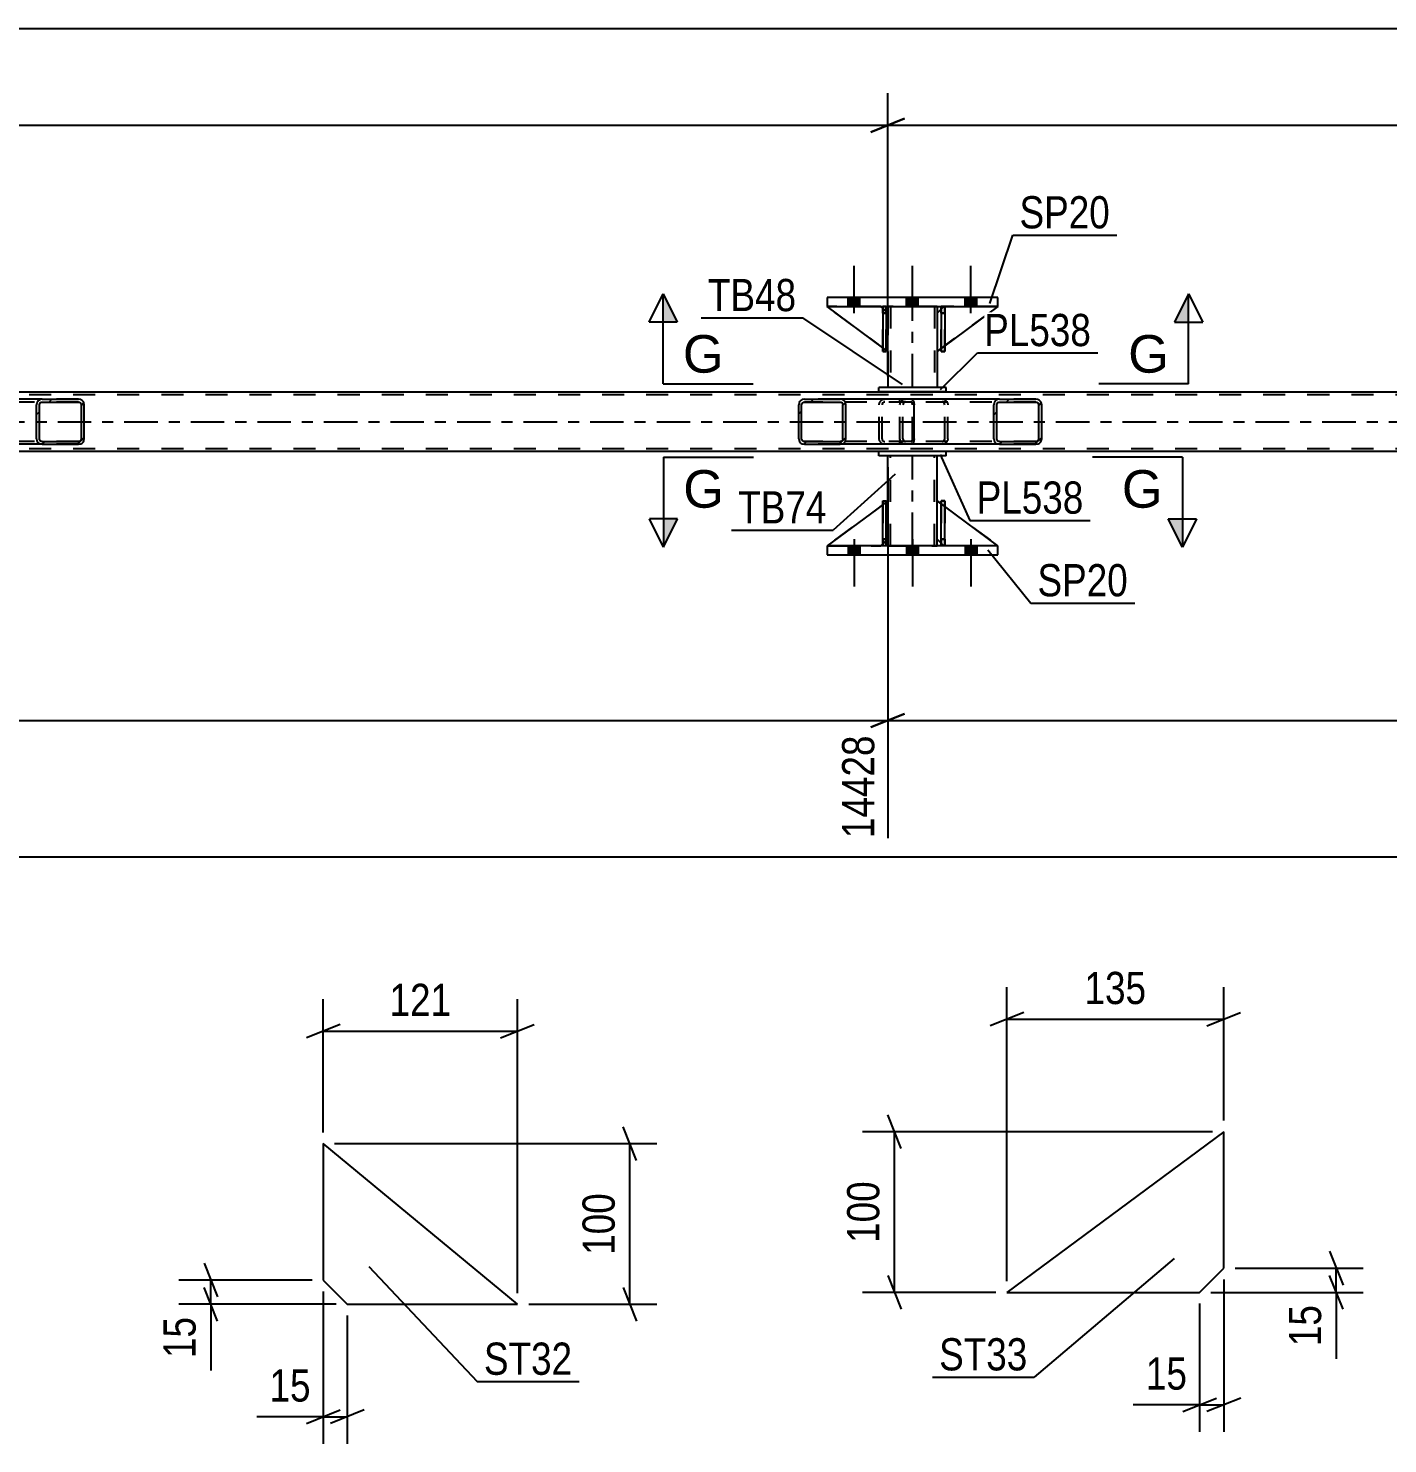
# Model space of a CAD drawing. Header units: millimetres. Extents: x 0 to 841, y 0 to 594.
# Drawn here: x 509.9 to 630.8, y 126.6 to 252.5 of the extents above; entities that cross this region are included whole.
import ezdxf

# ---------------------------------------------------------------- set-up
doc = ezdxf.new("R2010")
doc.units = ezdxf.units.MM
doc.linetypes.add('DXK_LINE_DOT2', pattern=[3.9198, 1.9599, -1.9599])
doc.linetypes.add('DXK_LINE_DOT3', pattern=[5.9187, 2.979, -0.9799, 0.9799, -0.9799])
doc.styles.add('Arial', font='arial.ttf', dxfattribs={"height": 0.2})
doc.styles.add('Arial Narrow', font='ARIALN.TTF', dxfattribs={"height": 0.2})

# ---------------------------------------------------------------- blocks, each defined once
blk = doc.blocks.new('Part-717034235-6620 - 6614')
at = {"color": 2, "linetype": 'Continuous'}
for p, q in [((553.4, 138.98), (536.13, 153.27)), ((536.13, 153.27), (536.13, 141.13)), ((536.13, 141.13), (538.27, 138.98)), ((538.27, 138.98), (553.4, 138.98))]:
    blk.add_line(p, q, dxfattribs=at)
blk = doc.blocks.new('Part-717034235-3168 - 3029')
at = {"color": 2, "linetype": 'Continuous'}
for p, q in [((591.4, 227.72), (591.08, 227.72)), ((591.08, 227.72), (591.08, 223.72)), ((591.4, 227.72), (591.4, 227.72)), ((591.4, 227.72), (591.4, 223.72)), ((591.4, 223.72), (591.08, 223.72))]:
    blk.add_line(p, q, dxfattribs=at)
at = {"color": 7, "linetype": 'DXK_LINE_DOT2'}
for p, q in [((591.08, 227.12), (591.08, 227.72)), ((591.4, 227.12), (591.08, 227.12)), ((591.08, 227.12), (591.08, 223.72)), ((591.4, 227.12), (591.4, 227.72)), ((591.4, 227.72), (591.4, 227.72)), ((591.4, 223.72), (591.4, 227.12))]:
    blk.add_line(p, q, dxfattribs=at)
blk = doc.blocks.new('Part-717034235-3101 - 3029')
at = {"color": 2, "linetype": 'Continuous'}
for p, q in [((727.52, 220.1), (68.61, 220.1)), ((585.53, 214.82), (336.11, 214.82)), ((727.52, 214.82), (591.53, 214.82))]:
    blk.add_line(p, q, dxfattribs=at)
at = {"color": 7, "linetype": 'DXK_LINE_DOT2'}
for p, q in [((727.52, 219.86), (68.61, 219.86)), ((727.52, 215.06), (68.61, 215.06)), ((591.53, 214.82), (585.53, 214.82))]:
    blk.add_line(p, q, dxfattribs=at)
at = {"color": 7, "linetype": 'DXK_LINE_DOT3'}
blk.add_line((68.61, 217.46), (727.52, 217.46), dxfattribs=at)
blk = doc.blocks.new('Part-717034235-3158 - 3029')
at = {"color": 2, "linetype": 'Continuous'}
for p, q in [((591.08, 227.48), (590.73, 227.12)), ((590.73, 227.12), (590.73, 223.72)), ((596.13, 227.72), (591.4, 224.22)), ((591.08, 223.98), (590.73, 223.72))]:
    blk.add_line(p, q, dxfattribs=at)
at = {"color": 7, "linetype": 'DXK_LINE_DOT2'}
for p, q in [((591.33, 227.72), (591.08, 227.48)), ((596.13, 227.72), (591.33, 227.72)), ((591.4, 224.22), (591.08, 223.98))]:
    blk.add_line(p, q, dxfattribs=at)
blk = doc.blocks.new('Bolt-717034235-3094 - 3029')
at = {"linetype": 'Continuous'}
for points in [[(582.81, 227.72), (583.85, 227.72), (583.85, 228.52), (582.81, 228.52)], [(582.81, 227.72), (583.85, 227.72), (583.85, 228.52), (582.81, 228.52)], [(582.81, 227.72), (583.85, 227.72), (583.85, 228.52), (582.81, 228.52)], [(588.01, 227.72), (589.05, 227.72), (589.05, 228.52), (588.01, 228.52)], [(588.01, 227.72), (589.05, 227.72), (589.05, 228.52), (588.01, 228.52)], [(593.21, 227.72), (594.25, 227.72), (594.25, 228.52), (593.21, 228.52)], [(593.21, 227.72), (594.25, 227.72), (594.25, 228.52), (593.21, 228.52)], [(593.21, 227.72), (594.25, 227.72), (594.25, 228.52), (593.21, 228.52)]]:
    blk.add_hatch(color=1, dxfattribs=at).paths.add_polyline_path(points)
at = {"color": 1, "linetype": 'Continuous'}
for p, q in [((583.33, 227.12), (583.33, 231.32)), ((583.33, 227.12), (583.33, 231.32)), ((583.33, 227.12), (583.33, 231.32)), ((588.53, 227.12), (588.53, 231.32)), ((588.53, 227.12), (588.53, 231.32)), ((593.73, 227.12), (593.73, 231.32)), ((593.73, 227.12), (593.73, 231.32)), ((593.73, 227.12), (593.73, 231.32)), ((582.81, 227.72), (582.81, 228.52)), ((582.81, 227.72), (582.81, 228.52)), ((582.81, 227.72), (582.81, 228.52)), ((583.85, 227.72), (583.85, 228.52)), ((583.85, 227.72), (583.85, 228.52)), ((583.85, 227.72), (583.85, 228.52)), ((588.01, 227.72), (588.01, 228.52)), ((588.01, 227.72), (588.01, 228.52)), ((589.05, 227.72), (589.05, 228.52)), ((589.05, 227.72), (589.05, 228.52)), ((593.21, 227.72), (593.21, 228.52)), ((593.21, 227.72), (593.21, 228.52)), ((593.21, 227.72), (593.21, 228.52)), ((594.25, 227.72), (594.25, 228.52)), ((594.25, 227.72), (594.25, 228.52)), ((594.25, 227.72), (594.25, 228.52))]:
    blk.add_line(p, q, dxfattribs=at)
blk = doc.blocks.new('Part-717034235-3167 - 3029')
at = {"color": 7, "linetype": 'DXK_LINE_DOT2'}
for p, q in [((586.33, 223.72), (580.93, 227.72)), ((580.93, 227.72), (585.73, 227.72)), ((585.73, 227.72), (586.33, 227.12)), ((586.33, 227.12), (585.73, 227.72)), ((586.33, 227.12), (586.33, 223.72)), ((586.33, 227.12), (586.33, 227.12)), ((586.33, 227.12), (586.33, 223.72))]:
    blk.add_line(p, q, dxfattribs=at)
blk = doc.blocks.new('Part-717034235-3161 - 3029')
at = {"color": 7, "linetype": 'DXK_LINE_DOT2'}
for p, q in [((591.33, 227.72), (590.73, 227.12)), ((590.73, 223.72), (596.13, 227.72)), ((590.73, 227.12), (590.73, 223.72)), ((596.13, 227.72), (591.33, 227.72))]:
    blk.add_line(p, q, dxfattribs=at)
blk = doc.blocks.new('Part-717034235-3108 - 3029')
at = {"color": 2, "linetype": 'Continuous'}
for p, q in [((596.13, 228.52), (580.93, 228.52)), ((580.93, 228.52), (580.93, 227.72)), ((596.13, 227.72), (596.13, 228.52)), ((580.93, 227.72), (596.13, 227.72))]:
    blk.add_line(p, q, dxfattribs=at)
blk = doc.blocks.new('Part-717034235-3119 - 3029')
at = {"color": 2, "linetype": 'Continuous'}
for p, q in [((586.2, 227.72), (585.88, 227.72)), ((585.88, 227.72), (585.88, 223.72)), ((586.2, 227.72), (586.2, 227.72)), ((586.2, 227.72), (586.2, 223.72)), ((586.2, 223.72), (585.88, 223.72))]:
    blk.add_line(p, q, dxfattribs=at)
at = {"color": 7, "linetype": 'DXK_LINE_DOT2'}
for p, q in [((585.88, 227.12), (585.88, 227.72)), ((586.2, 227.12), (585.88, 227.12)), ((585.88, 227.12), (585.88, 223.72)), ((586.2, 227.12), (586.2, 227.72)), ((586.2, 227.72), (586.2, 227.72)), ((586.2, 223.72), (586.2, 227.12))]:
    blk.add_line(p, q, dxfattribs=at)
blk = doc.blocks.new('Part-717034235-3120 - 3029')
at = {"color": 7, "linetype": 'DXK_LINE_DOT2'}
for p, q in [((591.08, 227.12), (591.08, 227.72)), ((591.08, 227.72), (591.08, 227.72)), ((591.08, 227.72), (591.08, 223.72)), ((591.4, 227.72), (591.08, 227.72)), ((591.08, 223.72), (591.08, 227.12)), ((591.08, 227.12), (591.4, 227.12)), ((591.4, 227.12), (591.4, 227.72)), ((591.4, 223.72), (591.4, 227.72)), ((591.4, 227.12), (591.4, 223.72)), ((591.08, 223.72), (591.4, 223.72))]:
    blk.add_line(p, q, dxfattribs=at)
blk = doc.blocks.new('Part-717034235-3121 - 3029')
at = {"color": 7, "linetype": 'DXK_LINE_DOT2'}
for p, q in [((585.88, 227.12), (585.88, 227.72)), ((585.88, 227.72), (585.88, 227.72)), ((585.88, 227.72), (585.88, 223.72)), ((586.2, 227.72), (585.88, 227.72)), ((585.88, 223.72), (585.88, 227.12)), ((585.88, 227.12), (586.2, 227.12)), ((586.2, 227.12), (586.2, 227.72)), ((586.2, 223.72), (586.2, 227.72)), ((586.2, 227.12), (586.2, 223.72)), ((585.88, 223.72), (586.2, 223.72))]:
    blk.add_line(p, q, dxfattribs=at)
blk = doc.blocks.new('Part-717034235-3126 - 3029')
at = {"color": 2, "linetype": 'Continuous'}
for p, q in [((586.33, 210.42), (586.33, 214.42)), ((590.73, 210.42), (590.73, 214.42)), ((586.33, 206.42), (586.33, 207.02)), ((590.73, 206.42), (590.73, 207.02))]:
    blk.add_line(p, q, dxfattribs=at)
at = {"color": 7, "linetype": 'DXK_LINE_DOT2'}
for p, q in [((590.73, 214.42), (586.33, 214.42)), ((586.57, 206.42), (586.57, 214.42)), ((590.49, 206.42), (590.49, 214.42)), ((586.33, 207.02), (586.33, 210.42)), ((590.73, 207.02), (590.73, 210.42)), ((586.33, 206.42), (590.73, 206.42))]:
    blk.add_line(p, q, dxfattribs=at)
at = {"color": 7, "linetype": 'DXK_LINE_DOT3'}
blk.add_line((588.53, 206.42), (588.53, 214.42), dxfattribs=at)
blk = doc.blocks.new('Part-717034235-3131 - 3029')
at = {"color": 2, "linetype": 'Continuous'}
for p, q in [((591.53, 214.82), (585.53, 214.82)), ((585.53, 214.42), (585.53, 214.82)), ((591.53, 214.42), (585.53, 214.42)), ((591.53, 214.42), (591.53, 214.82))]:
    blk.add_line(p, q, dxfattribs=at)
blk = doc.blocks.new('Part-717034235-3136 - 3029')
at = {"color": 2, "linetype": 'Continuous'}
for p, q in [((591.53, 220.52), (585.53, 220.52)), ((585.53, 220.12), (585.53, 220.52)), ((591.53, 220.12), (591.53, 220.52)), ((591.53, 220.12), (585.53, 220.12))]:
    blk.add_line(p, q, dxfattribs=at)
blk = doc.blocks.new('Part-717034235-3164 - 3029')
at = {"color": 2, "linetype": 'Continuous'}
for p, q in [((585.88, 224.05), (580.93, 227.72)), ((585.88, 227.57), (585.73, 227.72)), ((586.33, 227.12), (586.2, 227.25)), ((586.33, 227.12), (586.33, 227.12)), ((586.33, 223.72), (586.33, 227.12)), ((586.2, 223.82), (586.33, 223.72)), ((586.33, 223.72), (586.33, 223.72))]:
    blk.add_line(p, q, dxfattribs=at)
at = {"color": 7, "linetype": 'DXK_LINE_DOT2'}
for p, q in [((585.73, 227.72), (580.93, 227.72)), ((585.73, 227.72), (586.33, 227.12)), ((586.2, 227.25), (585.88, 227.57)), ((586.33, 227.12), (586.33, 223.72)), ((586.2, 223.82), (585.88, 224.05))]:
    blk.add_line(p, q, dxfattribs=at)
blk = doc.blocks.new('Part-717034235-3193 - 3029')
at = {"color": 2, "linetype": 'Continuous'}
for p, q in [((586.33, 227.72), (586.33, 227.12)), ((590.73, 227.72), (590.73, 227.12)), ((586.33, 223.72), (586.33, 220.52)), ((590.73, 223.72), (590.73, 220.52))]:
    blk.add_line(p, q, dxfattribs=at)
at = {"color": 7, "linetype": 'DXK_LINE_DOT2'}
for p, q in [((590.73, 227.72), (586.33, 227.72)), ((586.33, 227.12), (586.33, 223.72)), ((586.57, 227.72), (586.57, 220.52)), ((590.49, 227.72), (590.49, 220.52)), ((590.73, 227.12), (590.73, 223.72)), ((590.73, 220.52), (586.33, 220.52))]:
    blk.add_line(p, q, dxfattribs=at)
at = {"color": 7, "linetype": 'DXK_LINE_DOT3'}
blk.add_line((588.53, 220.52), (588.53, 227.72), dxfattribs=at)
blk = doc.blocks.new('Part-717034235-3201 - 3029')
at = {"linetype": 'Continuous'}
h = blk.add_hatch(dxfattribs=at)
h.set_pattern_fill('', scale=0.7, style=0, pattern_type=0)
h.set_pattern_definition([(45, (514.8443, 219.1659), (-1.57154, 1.57154), [])])
h.paths.add_polyline_path([(514.88, 218.98), (514.84, 219.17), (514.73, 219.32), (514.57, 219.43), (514.37, 219.46), (511.14, 219.46), (510.94, 219.43), (510.78, 219.32), (510.67, 219.17), (510.63, 218.98), (510.63, 215.94), (510.67, 215.76), (510.78, 215.6), (510.94, 215.5), (511.14, 215.46), (514.37, 215.46), (514.57, 215.5), (514.73, 215.6), (514.84, 215.76), (514.88, 215.94)])
h.paths.add_polyline_path([(514.61, 215.85), (514.55, 215.77), (514.47, 215.72), (514.37, 215.7), (511.14, 215.7), (511.04, 215.72), (510.96, 215.77), (510.9, 215.85), (510.88, 215.94), (510.88, 218.98), (510.9, 219.07), (510.96, 219.15), (511.04, 219.2), (511.14, 219.22), (514.37, 219.22), (514.47, 219.2), (514.55, 219.15), (514.61, 219.07), (514.63, 218.98), (514.63, 215.94)])
at = {"color": 7, "linetype": 'DXK_LINE_DOT2'}
for p, q in [((502.28, 218.98), (502.32, 219.17)), ((502.55, 219.07), (502.53, 218.98)), ((502.61, 219.15), (502.55, 219.07)), ((502.59, 219.43), (502.79, 219.46)), ((502.69, 219.2), (502.61, 219.15)), ((502.79, 219.22), (502.69, 219.2)), ((503.27, 219.46), (502.79, 219.46)), ((514.37, 219.22), (502.79, 219.22)), ((506.02, 219.46), (506.22, 219.43)), ((506.12, 219.2), (506.02, 219.22)), ((506.2, 219.15), (506.12, 219.2)), ((506.26, 219.07), (506.2, 219.15)), ((506.28, 218.98), (506.26, 219.07)), ((506.49, 219.17), (506.53, 218.98)), ((514.37, 219.46), (511.14, 219.46)), ((502.28, 215.94), (502.28, 218.98)), ((502.53, 215.94), (502.53, 218.98)), ((506.28, 215.94), (506.28, 218.98)), ((506.53, 215.94), (506.53, 218.98)), ((502.32, 215.76), (502.28, 215.94)), ((502.53, 215.94), (502.55, 215.85)), ((502.55, 215.85), (502.61, 215.77)), ((502.79, 215.46), (502.59, 215.5)), ((502.61, 215.77), (502.69, 215.72)), ((502.69, 215.72), (502.79, 215.7)), ((514.37, 215.7), (502.79, 215.7)), ((503.27, 215.46), (502.79, 215.46)), ((506.02, 215.7), (506.12, 215.72)), ((506.22, 215.5), (506.02, 215.46)), ((506.12, 215.72), (506.2, 215.77)), ((506.2, 215.77), (506.26, 215.85)), ((506.26, 215.85), (506.28, 215.94)), ((506.53, 215.94), (506.49, 215.76)), ((514.37, 215.46), (511.14, 215.46))]:
    blk.add_line(p, q, dxfattribs=at)
at = {"color": 2, "linetype": 'Continuous'}
for p, q in [((511.14, 219.46), (503.27, 219.46)), ((510.67, 219.17), (510.63, 218.98)), ((510.88, 218.98), (510.9, 219.07)), ((510.9, 219.07), (510.96, 219.15)), ((511.14, 219.46), (510.94, 219.43)), ((510.96, 219.15), (511.04, 219.2)), ((511.04, 219.2), (511.14, 219.22)), ((511.14, 219.46), (514.37, 219.46)), ((511.14, 219.22), (514.37, 219.22)), ((514.57, 219.43), (514.37, 219.46)), ((514.37, 219.22), (514.47, 219.2)), ((514.47, 219.2), (514.55, 219.15)), ((514.55, 219.15), (514.61, 219.07)), ((514.61, 219.07), (514.63, 218.98)), ((514.88, 218.98), (514.84, 219.17)), ((510.63, 215.94), (510.63, 218.98)), ((510.88, 215.94), (510.88, 218.98)), ((514.63, 215.94), (514.63, 218.98)), ((514.88, 215.94), (514.88, 218.98)), ((511.14, 215.46), (503.27, 215.46)), ((510.63, 215.94), (510.67, 215.76)), ((510.9, 215.85), (510.88, 215.94)), ((510.96, 215.77), (510.9, 215.85)), ((510.94, 215.5), (511.14, 215.46)), ((511.04, 215.72), (510.96, 215.77)), ((511.14, 215.7), (511.04, 215.72)), ((511.14, 215.7), (514.37, 215.7)), ((511.14, 215.46), (514.37, 215.46)), ((514.47, 215.72), (514.37, 215.7)), ((514.37, 215.46), (514.57, 215.5)), ((514.55, 215.77), (514.47, 215.72)), ((514.61, 215.85), (514.55, 215.77)), ((514.63, 215.94), (514.61, 215.85)), ((514.84, 215.76), (514.88, 215.94))]:
    blk.add_line(p, q, dxfattribs=at)
at = {"color": 7, "linetype": 'DXK_LINE_DOT2'}
for centre, start, end in [((502.77, 218.96), 110.7583, 155.6801), ((506.04, 218.96), 24.3199, 69.2417), ((502.77, 215.96), 204.3199, 249.2417), ((506.04, 215.96), 290.7583, 335.6801)]:
    blk.add_arc(centre, 0.496, start, end, dxfattribs=at)
at = {"color": 2, "linetype": 'Continuous'}
for centre, start, end in [((511.12, 218.96), 110.7583, 155.68), ((514.39, 218.96), 24.32, 69.2417), ((511.12, 215.96), 204.32, 249.2417), ((514.39, 215.96), 290.7583, 335.68)]:
    blk.add_arc(centre, 0.496, start, end, dxfattribs=at)
blk = doc.blocks.new('Part-717034235-3202 - 3029')
at = {"linetype": 'Continuous'}
h = blk.add_hatch(dxfattribs=at)
h.set_pattern_fill('', scale=0.7, style=0, pattern_type=0)
h.set_pattern_definition([(45, (582.5668, 219.1659), (-1.57154, 1.57154), [])])
h.paths.add_polyline_path([(582.61, 218.98), (582.57, 219.17), (582.46, 219.32), (582.29, 219.43), (582.1, 219.46), (578.92, 219.46), (578.73, 219.43), (578.56, 219.32), (578.45, 219.17), (578.42, 218.98), (578.42, 215.94), (578.45, 215.76), (578.56, 215.6), (578.73, 215.5), (578.92, 215.46), (582.1, 215.46), (582.29, 215.5), (582.46, 215.6), (582.57, 215.76), (582.61, 215.94)])
h.paths.add_polyline_path([(582.33, 215.85), (582.28, 215.77), (582.2, 215.72), (582.1, 215.7), (578.92, 215.7), (578.82, 215.72), (578.74, 215.77), (578.69, 215.85), (578.67, 215.94), (578.67, 218.98), (578.69, 219.07), (578.74, 219.15), (578.82, 219.2), (578.92, 219.22), (582.1, 219.22), (582.2, 219.2), (582.28, 219.15), (582.33, 219.07), (582.35, 218.98), (582.35, 215.94)])
at = {"color": 2, "linetype": 'Continuous'}
for p, q in [((578.45, 219.17), (578.42, 218.98)), ((578.67, 218.98), (578.69, 219.07)), ((578.69, 219.07), (578.74, 219.15)), ((578.92, 219.46), (578.73, 219.43)), ((578.74, 219.15), (578.82, 219.2)), ((578.82, 219.2), (578.92, 219.22)), ((578.92, 219.46), (582.1, 219.46)), ((578.92, 219.22), (582.1, 219.22)), ((588.4, 219.46), (582.1, 219.46)), ((582.29, 219.43), (582.1, 219.46)), ((582.1, 219.22), (582.2, 219.2)), ((582.2, 219.2), (582.28, 219.15)), ((582.28, 219.15), (582.33, 219.07)), ((582.33, 219.07), (582.35, 218.98)), ((582.61, 218.98), (582.57, 219.17)), ((588.4, 219.46), (588.51, 219.43)), ((588.51, 219.43), (588.59, 219.32)), ((588.59, 219.32), (588.65, 219.17)), ((588.65, 219.17), (588.67, 218.98)), ((578.42, 215.94), (578.42, 218.98)), ((578.67, 215.94), (578.67, 218.98)), ((582.35, 215.94), (582.35, 218.98)), ((582.61, 215.94), (582.61, 218.98)), ((588.67, 215.94), (588.67, 218.98)), ((578.42, 215.94), (578.45, 215.76)), ((578.69, 215.85), (578.67, 215.94)), ((578.74, 215.77), (578.69, 215.85)), ((578.73, 215.5), (578.92, 215.46)), ((578.82, 215.72), (578.74, 215.77)), ((578.92, 215.7), (578.82, 215.72)), ((578.92, 215.7), (582.1, 215.7)), ((578.92, 215.46), (582.1, 215.46)), ((582.2, 215.72), (582.1, 215.7)), ((582.1, 215.46), (582.29, 215.5)), ((588.4, 215.46), (582.1, 215.46)), ((582.28, 215.77), (582.2, 215.72)), ((582.33, 215.85), (582.28, 215.77)), ((582.35, 215.94), (582.33, 215.85)), ((582.57, 215.76), (582.61, 215.94)), ((588.51, 215.5), (588.4, 215.46)), ((588.59, 215.6), (588.51, 215.5)), ((588.65, 215.76), (588.59, 215.6)), ((588.67, 215.94), (588.65, 215.76))]:
    blk.add_line(p, q, dxfattribs=at)
at = {"color": 7, "linetype": 'DXK_LINE_DOT2'}
for p, q in [((582.1, 219.46), (578.92, 219.46)), ((588.4, 219.22), (578.92, 219.22)), ((585.57, 218.98), (585.6, 219.17)), ((585.84, 219.07), (585.82, 218.98)), ((585.89, 219.15), (585.84, 219.07)), ((585.88, 219.43), (586.07, 219.46)), ((585.97, 219.2), (585.89, 219.15)), ((586.07, 219.22), (585.97, 219.2)), ((587.41, 219.22), (587.41, 219.46)), ((588.46, 219.2), (588.4, 219.22)), ((588.5, 219.15), (588.46, 219.2)), ((588.53, 219.07), (588.5, 219.15)), ((588.54, 218.98), (588.53, 219.07)), ((585.57, 215.94), (585.57, 218.98)), ((585.82, 215.94), (585.82, 218.98)), ((588.54, 215.94), (588.54, 218.98)), ((588.4, 215.7), (578.92, 215.7)), ((582.1, 215.46), (578.92, 215.46)), ((585.6, 215.76), (585.57, 215.94)), ((585.82, 215.94), (585.84, 215.85)), ((585.84, 215.85), (585.89, 215.77)), ((586.07, 215.46), (585.88, 215.5)), ((585.89, 215.77), (585.91, 215.76)), ((585.91, 215.76), (585.97, 215.72)), ((585.97, 215.72), (586.07, 215.7)), ((587.41, 215.46), (587.41, 215.7)), ((588.4, 215.7), (588.46, 215.72)), ((588.46, 215.72), (588.5, 215.77)), ((588.5, 215.77), (588.53, 215.85)), ((588.53, 215.85), (588.54, 215.94))]:
    blk.add_line(p, q, dxfattribs=at)
at = {"color": 2, "linetype": 'Continuous'}
for centre, start, end in [((578.9, 218.97), 111.1941, 156.1506), ((582.12, 218.97), 23.8494, 68.8059), ((578.9, 215.96), 203.8494, 248.8059), ((582.12, 215.96), 291.1941, 336.1506)]:
    blk.add_arc(centre, 0.492, start, end, dxfattribs=at)
at = {"color": 7, "linetype": 'DXK_LINE_DOT2'}
for centre, start, end in [((586.05, 218.97), 111.1941, 156.1506), ((586.05, 215.96), 203.8494, 248.8059)]:
    blk.add_arc(centre, 0.492, start, end, dxfattribs=at)
blk = doc.blocks.new('Part-717034235-3203 - 3029')
at = {"linetype": 'Continuous'}
h = blk.add_hatch(dxfattribs=at)
h.set_pattern_fill('', scale=0.7, style=0, pattern_type=0)
h.set_pattern_definition([(45, (599.9785, 219.1659), (-1.57154, 1.57154), [])])
h.paths.add_polyline_path([(600.02, 218.98), (599.98, 219.17), (599.87, 219.32), (599.7, 219.43), (599.51, 219.46), (596.27, 219.46), (596.08, 219.43), (595.91, 219.32), (595.8, 219.17), (595.76, 218.98), (595.76, 215.94), (595.8, 215.76), (595.91, 215.6), (596.08, 215.5), (596.27, 215.46), (599.51, 215.46), (599.7, 215.5), (599.87, 215.6), (599.98, 215.76), (600.02, 215.94)])
h.paths.add_polyline_path([(599.74, 215.85), (599.69, 215.77), (599.6, 215.72), (599.51, 215.7), (596.27, 215.7), (596.17, 215.72), (596.09, 215.77), (596.04, 215.85), (596.02, 215.94), (596.02, 218.98), (596.04, 219.07), (596.09, 219.15), (596.17, 219.2), (596.27, 219.22), (599.51, 219.22), (599.6, 219.2), (599.69, 219.15), (599.74, 219.07), (599.76, 218.98), (599.76, 215.94)])
at = {"color": 7, "linetype": 'DXK_LINE_DOT2'}
for p, q in [((587.41, 218.98), (587.45, 219.17)), ((587.69, 219.07), (587.67, 218.98)), ((587.74, 219.15), (587.69, 219.07)), ((587.73, 219.43), (587.92, 219.46)), ((587.82, 219.2), (587.74, 219.15)), ((587.92, 219.22), (587.82, 219.2)), ((588.4, 219.46), (587.92, 219.46)), ((599.51, 219.22), (587.92, 219.22)), ((591.16, 219.46), (591.35, 219.43)), ((591.25, 219.2), (591.16, 219.22)), ((591.34, 219.15), (591.25, 219.2)), ((591.39, 219.07), (591.34, 219.15)), ((591.41, 218.98), (591.39, 219.07)), ((591.63, 219.17), (591.67, 218.98)), ((599.51, 219.46), (596.27, 219.46)), ((587.41, 215.94), (587.41, 218.98)), ((587.67, 215.94), (587.67, 218.98)), ((591.41, 215.94), (591.41, 218.98)), ((591.67, 215.94), (591.67, 218.98)), ((587.45, 215.76), (587.41, 215.94)), ((587.67, 215.94), (587.69, 215.85)), ((587.69, 215.85), (587.74, 215.77)), ((587.92, 215.46), (587.73, 215.5)), ((587.74, 215.77), (587.82, 215.72)), ((587.82, 215.72), (587.92, 215.7)), ((599.51, 215.7), (587.92, 215.7)), ((588.4, 215.46), (587.92, 215.46)), ((591.16, 215.7), (591.25, 215.72)), ((591.35, 215.5), (591.16, 215.46)), ((591.25, 215.72), (591.34, 215.77)), ((591.34, 215.77), (591.39, 215.85)), ((591.39, 215.85), (591.41, 215.94)), ((591.67, 215.94), (591.63, 215.76)), ((599.51, 215.46), (596.27, 215.46))]:
    blk.add_line(p, q, dxfattribs=at)
at = {"color": 2, "linetype": 'Continuous'}
for p, q in [((596.27, 219.46), (588.4, 219.46)), ((595.8, 219.17), (595.76, 218.98)), ((596.02, 218.98), (596.04, 219.07)), ((596.04, 219.07), (596.09, 219.15)), ((596.27, 219.46), (596.08, 219.43)), ((596.09, 219.15), (596.17, 219.2)), ((596.17, 219.2), (596.27, 219.22)), ((596.27, 219.46), (599.51, 219.46)), ((596.27, 219.22), (599.51, 219.22)), ((599.7, 219.43), (599.51, 219.46)), ((599.51, 219.22), (599.6, 219.2)), ((599.6, 219.2), (599.69, 219.15)), ((599.69, 219.15), (599.74, 219.07)), ((599.74, 219.07), (599.76, 218.98)), ((600.02, 218.98), (599.98, 219.17)), ((595.76, 215.94), (595.76, 218.98)), ((596.02, 215.94), (596.02, 218.98)), ((599.76, 215.94), (599.76, 218.98)), ((600.02, 215.94), (600.02, 218.98)), ((596.27, 215.46), (588.4, 215.46)), ((595.76, 215.94), (595.8, 215.76)), ((596.04, 215.85), (596.02, 215.94)), ((596.09, 215.77), (596.04, 215.85)), ((596.08, 215.5), (596.27, 215.46)), ((596.17, 215.72), (596.09, 215.77)), ((596.27, 215.7), (596.17, 215.72)), ((596.27, 215.7), (599.51, 215.7)), ((596.27, 215.46), (599.51, 215.46)), ((599.6, 215.72), (599.51, 215.7)), ((599.51, 215.46), (599.7, 215.5)), ((599.69, 215.77), (599.6, 215.72)), ((599.74, 215.85), (599.69, 215.77)), ((599.76, 215.94), (599.74, 215.85)), ((599.98, 215.76), (600.02, 215.94))]:
    blk.add_line(p, q, dxfattribs=at)
at = {"color": 7, "linetype": 'DXK_LINE_DOT2'}
for centre, start, end in [((587.9, 218.96), 110.7583, 155.6801), ((591.18, 218.96), 24.3199, 69.2417), ((587.9, 215.96), 204.3199, 249.2417), ((591.18, 215.96), 290.7583, 335.6801)]:
    blk.add_arc(centre, 0.496, start, end, dxfattribs=at)
at = {"color": 2, "linetype": 'Continuous'}
for centre, start, end in [((596.25, 218.96), 110.7583, 155.68), ((599.53, 218.96), 24.32, 69.2417), ((596.25, 215.96), 204.32, 249.2417), ((599.53, 215.96), 290.7583, 335.68)]:
    blk.add_arc(centre, 0.496, start, end, dxfattribs=at)
blk = doc.blocks.new('Part-717034235-3299 - 3029')
at = {"color": 2, "linetype": 'Continuous'}
for p, q in [((580.93, 206.42), (580.93, 205.62)), ((596.13, 206.42), (580.93, 206.42)), ((580.93, 205.62), (596.13, 205.62)), ((596.13, 205.62), (596.13, 206.42))]:
    blk.add_line(p, q, dxfattribs=at)
blk = doc.blocks.new('Part-717034235-3302 - 3029')
at = {"color": 2, "linetype": 'Continuous'}
for p, q in [((590.73, 207.02), (590.73, 210.42)), ((591.08, 210.16), (590.73, 210.42)), ((596.13, 206.42), (591.4, 209.92)), ((591.08, 206.67), (590.73, 207.02))]:
    blk.add_line(p, q, dxfattribs=at)
at = {"color": 7, "linetype": 'DXK_LINE_DOT2'}
for p, q in [((591.4, 209.92), (591.08, 210.16)), ((591.33, 206.42), (591.08, 206.67)), ((596.13, 206.42), (591.33, 206.42)), ((596.13, 206.42), (596.13, 206.42)), ((596.13, 206.42), (596.13, 206.42))]:
    blk.add_line(p, q, dxfattribs=at)
blk = doc.blocks.new('Part-717034235-3305 - 3029')
at = {"color": 7, "linetype": 'DXK_LINE_DOT2'}
for p, q in [((590.73, 207.02), (590.73, 210.42)), ((590.73, 210.42), (596.13, 206.42)), ((591.33, 206.42), (590.73, 207.02)), ((596.13, 206.42), (591.33, 206.42))]:
    blk.add_line(p, q, dxfattribs=at)
blk = doc.blocks.new('Part-717034235-3308 - 3029')
at = {"color": 7, "linetype": 'DXK_LINE_DOT2'}
for p, q in [((586.2, 210.33), (585.88, 210.09)), ((586.33, 207.02), (586.33, 210.42)), ((586.33, 207.02), (585.73, 206.42)), ((586.2, 206.9), (585.88, 206.58)), ((580.93, 206.42), (585.73, 206.42))]:
    blk.add_line(p, q, dxfattribs=at)
at = {"color": 2, "linetype": 'Continuous'}
for p, q in [((586.33, 210.42), (586.2, 210.33)), ((586.33, 207.02), (586.33, 210.42)), ((585.88, 210.09), (580.93, 206.42)), ((585.88, 206.58), (585.73, 206.42)), ((586.33, 207.02), (586.2, 206.9)), ((586.33, 207.02), (586.33, 207.02))]:
    blk.add_line(p, q, dxfattribs=at)
blk = doc.blocks.new('Bolt-717034235-3316 - 3029')
at = {"linetype": 'Continuous'}
for points in [[(583.85, 206.42), (582.81, 206.42), (582.81, 205.62), (583.85, 205.62)], [(583.85, 206.42), (582.81, 206.42), (582.81, 205.62), (583.85, 205.62)], [(583.85, 206.42), (582.81, 206.42), (582.81, 205.62), (583.85, 205.62)], [(589.05, 206.42), (588.01, 206.42), (588.01, 205.62), (589.05, 205.62)], [(589.05, 206.42), (588.01, 206.42), (588.01, 205.62), (589.05, 205.62)], [(594.25, 206.42), (593.21, 206.42), (593.21, 205.62), (594.25, 205.62)], [(594.25, 206.42), (593.21, 206.42), (593.21, 205.62), (594.25, 205.62)], [(594.25, 206.42), (593.21, 206.42), (593.21, 205.62), (594.25, 205.62)]]:
    blk.add_hatch(color=1, dxfattribs=at).paths.add_polyline_path(points)
at = {"color": 1, "linetype": 'Continuous'}
for p, q in [((583.33, 207.02), (583.33, 202.82)), ((583.33, 207.02), (583.33, 202.82)), ((583.33, 207.02), (583.33, 202.82)), ((588.53, 207.02), (588.53, 202.82)), ((588.53, 207.02), (588.53, 202.82)), ((593.73, 207.02), (593.73, 202.82)), ((593.73, 207.02), (593.73, 202.82)), ((593.73, 207.02), (593.73, 202.82)), ((582.81, 206.42), (582.81, 205.62)), ((582.81, 206.42), (582.81, 205.62)), ((582.81, 206.42), (582.81, 205.62)), ((583.85, 206.42), (583.85, 205.62)), ((583.85, 206.42), (583.85, 205.62)), ((583.85, 206.42), (583.85, 205.62)), ((588.01, 206.42), (588.01, 205.62)), ((588.01, 206.42), (588.01, 205.62)), ((589.05, 206.42), (589.05, 205.62)), ((589.05, 206.42), (589.05, 205.62)), ((593.21, 206.42), (593.21, 205.62)), ((593.21, 206.42), (593.21, 205.62)), ((593.21, 206.42), (593.21, 205.62)), ((594.25, 206.42), (594.25, 205.62)), ((594.25, 206.42), (594.25, 205.62)), ((594.25, 206.42), (594.25, 205.62))]:
    blk.add_line(p, q, dxfattribs=at)
blk = doc.blocks.new('Part-717034235-3319 - 3029')
at = {"color": 7, "linetype": 'DXK_LINE_DOT2'}
for p, q in [((586.33, 210.42), (580.93, 206.42)), ((586.33, 207.02), (586.33, 210.42)), ((586.33, 210.42), (586.33, 207.02)), ((585.73, 206.42), (586.33, 207.02)), ((586.33, 207.02), (585.73, 206.42)), ((586.33, 207.02), (586.33, 207.02)), ((580.93, 206.42), (585.73, 206.42))]:
    blk.add_line(p, q, dxfattribs=at)
blk = doc.blocks.new('Part-717034235-3320 - 3029')
at = {"color": 2, "linetype": 'Continuous'}
for p, q in [((591.08, 206.42), (591.08, 210.42)), ((591.08, 210.42), (591.4, 210.42)), ((591.4, 206.42), (591.4, 210.42)), ((591.08, 206.42), (591.08, 206.42)), ((591.4, 206.42), (591.08, 206.42))]:
    blk.add_line(p, q, dxfattribs=at)
at = {"color": 7, "linetype": 'DXK_LINE_DOT2'}
for p, q in [((591.08, 210.42), (591.08, 207.02)), ((591.4, 207.02), (591.4, 210.42)), ((591.08, 207.02), (591.08, 206.42)), ((591.08, 207.02), (591.4, 207.02)), ((591.4, 206.42), (591.4, 207.02)), ((591.4, 206.42), (591.4, 206.42))]:
    blk.add_line(p, q, dxfattribs=at)
blk = doc.blocks.new('Part-717034235-3321 - 3029')
at = {"color": 2, "linetype": 'Continuous'}
for p, q in [((585.88, 206.42), (585.88, 210.42)), ((585.88, 210.42), (586.2, 210.42)), ((586.2, 206.42), (586.2, 210.42)), ((585.88, 206.42), (585.88, 206.42)), ((586.2, 206.42), (585.88, 206.42))]:
    blk.add_line(p, q, dxfattribs=at)
at = {"color": 7, "linetype": 'DXK_LINE_DOT2'}
for p, q in [((585.88, 210.42), (585.88, 207.02)), ((586.2, 207.02), (586.2, 210.42)), ((585.88, 207.02), (585.88, 206.42)), ((585.88, 207.02), (586.2, 207.02)), ((586.2, 206.42), (586.2, 207.02)), ((586.2, 206.42), (586.2, 206.42))]:
    blk.add_line(p, q, dxfattribs=at)
blk = doc.blocks.new('Part-717034235-3322 - 3029')
at = {"color": 7, "linetype": 'DXK_LINE_DOT2'}
for p, q in [((591.4, 210.42), (591.08, 210.42)), ((591.08, 207.02), (591.08, 210.42)), ((591.08, 210.42), (591.08, 206.42)), ((591.4, 210.42), (591.4, 207.02)), ((591.4, 206.42), (591.4, 210.42)), ((591.4, 207.02), (591.08, 207.02)), ((591.08, 206.42), (591.08, 207.02)), ((591.4, 207.02), (591.4, 206.42)), ((591.4, 206.42), (591.08, 206.42)), ((591.4, 206.42), (591.4, 206.42))]:
    blk.add_line(p, q, dxfattribs=at)
blk = doc.blocks.new('Part-717034235-3323 - 3029')
at = {"color": 7, "linetype": 'DXK_LINE_DOT2'}
for p, q in [((585.88, 210.42), (586.2, 210.42)), ((585.88, 207.02), (585.88, 210.42)), ((585.88, 210.42), (585.88, 206.42)), ((586.2, 210.42), (586.2, 207.02)), ((586.2, 206.42), (586.2, 210.33)), ((586.2, 207.02), (585.88, 207.02)), ((585.88, 206.42), (585.88, 207.02)), ((586.2, 207.02), (586.2, 206.42)), ((586.2, 206.42), (585.88, 206.42)), ((586.2, 206.42), (586.2, 206.42))]:
    blk.add_line(p, q, dxfattribs=at)
blk = doc.blocks.new('Part-717034235-6670 - 6664')
at = {"color": 2, "linetype": 'Continuous'}
for p, q in [((616.21, 154.33), (596.93, 140.04)), ((616.22, 142.19), (616.21, 154.33)), ((614.07, 140.04), (616.22, 142.19)), ((596.93, 140.04), (614.07, 140.04))]:
    blk.add_line(p, q, dxfattribs=at)
blk = doc.blocks.new('StraightDimension-717034235-6643 - 6614')
at = {"color": 7, "linetype": 'Continuous'}
for p, q in [((536.13, 154.27), (536.13, 166.12)), ((553.4, 139.98), (553.4, 166.12)), ((537.63, 163.87), (534.63, 162.67)), ((551.9, 162.67), (554.9, 163.87)), ((536.13, 163.27), (553.4, 163.27))]:
    blk.add_line(p, q, dxfattribs=at)
at = {"color": 0}
blk.add_wipeout([(548.11, 164.02), (548.11, 168.22), (541.42, 168.22), (541.42, 164.02)], dxfattribs=at)
at = {"color": 3, "style": 'Arial Narrow'}
blk.add_text('121', height=2.863, dxfattribs=at).set_placement((542.02, 164.62))
blk = doc.blocks.new('StraightDimension-717034235-6622 - 6614')
at = {"color": 7, "linetype": 'Continuous'}
for p, q in [((564, 151.77), (562.8, 154.77)), ((537.13, 153.27), (565.8, 153.27)), ((563.4, 138.98), (563.4, 153.27)), ((562.8, 140.48), (564, 137.48)), ((554.4, 138.98), (565.8, 138.98))]:
    blk.add_line(p, q, dxfattribs=at)
at = {"color": 0}
blk.add_wipeout([(562.65, 149.47), (558.45, 149.47), (558.45, 142.78), (562.65, 142.78)], dxfattribs=at)
at = {"color": 3, "style": 'Arial Narrow'}
blk.add_text('100', height=2.863, rotation=90.0002, dxfattribs=at).set_placement((562.05, 143.38))
blk = doc.blocks.new('StraightDimension-717034235-6631 - 6614')
at = {"color": 7, "linetype": 'Continuous'}
for p, q in [((525.53, 142.63), (526.73, 139.63)), ((535.13, 141.13), (523.28, 141.13)), ((526.13, 138.98), (526.13, 141.13)), ((526.73, 137.48), (525.53, 140.48)), ((537.27, 138.98), (523.28, 138.98)), ((526.13, 138.98), (526.13, 133.08)), ((526.13, 138.98), (526.13, 133.08))]:
    blk.add_line(p, q, dxfattribs=at)
at = {"color": 0}
blk.add_wipeout([(525.38, 138.46), (521.18, 138.46), (521.18, 133.6), (525.38, 133.6)], dxfattribs=at)
at = {"color": 3, "style": 'Arial Narrow'}
blk.add_text('15', height=2.863, rotation=90.0002, dxfattribs=at).set_placement((524.78, 134.2))
blk = doc.blocks.new('StraightDimension-717034235-6650 - 6614')
at = {"color": 7, "linetype": 'Continuous'}
for p, q in [((536.13, 140.13), (536.13, 126.58)), ((538.27, 137.98), (538.27, 126.58)), ((536.13, 128.98), (530.22, 128.98)), ((536.13, 128.98), (530.22, 128.98)), ((534.63, 128.38), (537.63, 129.58)), ((536.13, 128.98), (538.27, 128.98)), ((539.77, 129.58), (536.77, 128.38))]:
    blk.add_line(p, q, dxfattribs=at)
at = {"color": 0}
blk.add_wipeout([(535.61, 129.73), (535.61, 133.93), (530.75, 133.93), (530.75, 129.73)], dxfattribs=at)
at = {"color": 3, "style": 'Arial Narrow'}
blk.add_text('15', height=2.863, dxfattribs=at).set_placement((531.35, 130.33))
blk = doc.blocks.new('StraightDimension-717034235-3388 - 3029')
at = {"color": 7, "linetype": 'Continuous'}
for p, q in [((586.33, 213.42), (586.33, 180.44)), ((584.83, 190.29), (587.83, 191.49)), ((330.91, 190.89), (586.33, 190.89))]:
    blk.add_line(p, q, dxfattribs=at)
at = {"color": 0, "linetype": 'Continuous'}
blk.add_wipeout([(585.73, 190.19), (581.53, 190.19), (581.53, 179.84), (585.73, 179.84)], dxfattribs=at)
at = {"color": 3, "linetype": 'Continuous', "style": 'Arial Narrow'}
blk.add_text('14428', height=2.863, rotation=90.0002, dxfattribs=at).set_placement((585.13, 180.44))
blk = doc.blocks.new('StraightDimension-717034235-3396 - 3029')
at = {"color": 7, "linetype": 'Continuous'}
for p, q in [((586.33, 213.42), (586.33, 180.44)), ((736.14, 213.82), (736.14, 180.44)), ((587.83, 191.49), (584.83, 190.29)), ((734.64, 190.29), (737.64, 191.49)), ((586.33, 190.89), (736.14, 190.89))]:
    blk.add_line(p, q, dxfattribs=at)
at = {"color": 0}
blk.add_wipeout([(665.49, 191.64), (665.49, 195.84), (656.98, 195.84), (656.98, 191.64)], dxfattribs=at)
at = {"color": 3, "style": 'Arial Narrow'}
blk.add_text('3899', height=2.863, dxfattribs=at).set_placement((657.58, 192.24))
at = {"color": 0, "linetype": 'Continuous'}
blk.add_wipeout([(735.54, 190.19), (731.34, 190.19), (731.34, 179.84), (735.54, 179.84)], dxfattribs=at)
at = {"color": 3, "linetype": 'Continuous', "style": 'Arial Narrow'}
blk.add_text('18326', height=2.863, rotation=90.0002, dxfattribs=at).set_placement((734.94, 180.44))
blk = doc.blocks.new('StraightDimension-717034235-3417 - 3029')
at = {"color": 7, "linetype": 'Continuous'}
for p, q in [((586.33, 221.52), (586.33, 246.68)), ((584.83, 243.23), (587.83, 244.43)), ((330.91, 243.83), (586.33, 243.83))]:
    blk.add_line(p, q, dxfattribs=at)
blk = doc.blocks.new('StraightDimension-717034235-3425 - 3029')
at = {"color": 7, "linetype": 'Continuous'}
for p, q in [((586.33, 221.52), (586.33, 246.68)), ((736.14, 221.1), (736.14, 246.68)), ((587.83, 244.43), (584.83, 243.23)), ((734.64, 243.23), (737.64, 244.43)), ((586.33, 243.83), (736.14, 243.83))]:
    blk.add_line(p, q, dxfattribs=at)
at = {"color": 0}
blk.add_wipeout([(665.49, 244.58), (665.49, 248.78), (656.98, 248.78), (656.98, 244.58)], dxfattribs=at)
at = {"color": 3, "style": 'Arial Narrow'}
blk.add_text('3899', height=2.863, dxfattribs=at).set_placement((657.58, 245.18))
blk = doc.blocks.new('StraightDimension-717034235-3495 - 3029')
at = {"color": 7, "linetype": 'Continuous'}
blk.add_line((59.99, 252.45), (736.14, 252.45), dxfattribs=at)
blk = doc.blocks.new('StraightDimension-717034235-3514 - 3029')
at = {"color": 7, "linetype": 'Continuous'}
blk.add_line((59.35, 178.77), (736.78, 178.77), dxfattribs=at)
blk = doc.blocks.new('StraightDimension-717034235-6704 - 6664')
at = {"color": 7, "linetype": 'Continuous'}
for p, q in [((625.62, 143.69), (626.82, 140.69)), ((617.22, 142.19), (628.62, 142.19)), ((626.82, 138.54), (625.62, 141.54)), ((626.22, 140.04), (626.22, 142.19)), ((615.07, 140.04), (628.62, 140.04)), ((626.22, 140.04), (626.22, 134.14)), ((626.22, 140.04), (626.22, 134.14))]:
    blk.add_line(p, q, dxfattribs=at)
at = {"color": 0}
blk.add_wipeout([(625.47, 139.52), (621.27, 139.52), (621.27, 134.66), (625.47, 134.66)], dxfattribs=at)
at = {"color": 3, "style": 'Arial Narrow'}
blk.add_text('15', height=2.863, rotation=90.0002, dxfattribs=at).set_placement((624.87, 135.26))
blk = doc.blocks.new('StraightDimension-717034235-6672 - 6664')
at = {"color": 7, "linetype": 'Continuous'}
for p, q in [((596.93, 141.04), (596.93, 167.18)), ((616.21, 155.33), (616.21, 167.18)), ((598.43, 164.93), (595.43, 163.73)), ((614.71, 163.73), (617.71, 164.93)), ((596.93, 164.33), (616.21, 164.33))]:
    blk.add_line(p, q, dxfattribs=at)
at = {"color": 0}
blk.add_wipeout([(609.91, 165.08), (609.91, 169.28), (603.23, 169.28), (603.23, 165.08)], dxfattribs=at)
at = {"color": 3, "style": 'Arial Narrow'}
blk.add_text('135', height=2.863, dxfattribs=at).set_placement((603.83, 165.68))
blk = doc.blocks.new('StraightDimension-717034235-6681 - 6664')
at = {"color": 7, "linetype": 'Continuous'}
for p, q in [((616.22, 141.19), (616.22, 127.64)), ((614.07, 139.04), (614.07, 127.64)), ((614.07, 130.04), (608.17, 130.04)), ((614.07, 130.04), (608.17, 130.04)), ((612.57, 129.44), (615.57, 130.64)), ((614.07, 130.04), (616.22, 130.04)), ((617.72, 130.64), (614.72, 129.44))]:
    blk.add_line(p, q, dxfattribs=at)
at = {"color": 0}
blk.add_wipeout([(613.55, 130.79), (613.55, 134.99), (608.69, 134.99), (608.69, 130.79)], dxfattribs=at)
at = {"color": 3, "style": 'Arial Narrow'}
blk.add_text('15', height=2.863, dxfattribs=at).set_placement((609.29, 131.39))
blk = doc.blocks.new('StraightDimension-717034235-6695 - 6664')
at = {"color": 7, "linetype": 'Continuous'}
for p, q in [((587.53, 152.83), (586.33, 155.83)), ((615.21, 154.33), (584.08, 154.33)), ((586.93, 140.04), (586.93, 154.33)), ((586.33, 141.54), (587.53, 138.54)), ((595.93, 140.04), (584.08, 140.04))]:
    blk.add_line(p, q, dxfattribs=at)
at = {"color": 0}
blk.add_wipeout([(586.18, 150.53), (581.98, 150.53), (581.98, 143.84), (586.18, 143.84)], dxfattribs=at)
at = {"color": 3, "style": 'Arial Narrow'}
blk.add_text('100', height=2.863, rotation=90.0002, dxfattribs=at).set_placement((585.58, 144.44))
blk = doc.blocks.new('Mark-717034235-6616 - 6614')
at = {"color": 0}
blk.add_wipeout([(558.28, 132.71), (558.28, 135.71), (550.42, 135.71), (550.42, 132.71)], dxfattribs=at)
blk.add_wipeout([(558.28, 132.71), (558.28, 135.71), (550.42, 135.71), (550.42, 132.71)], dxfattribs=at)
at = {"color": 30, "linetype": 'Continuous'}
for p, q in [((540.18, 142.33), (549.82, 132.11)), ((549.82, 132.11), (558.88, 132.11))]:
    blk.add_line(p, q, dxfattribs=at)
at = {"color": 3, "style": 'Arial Narrow'}
blk.add_text('ST32', height=2.863, dxfattribs=at).set_placement((550.42, 132.71))
blk = doc.blocks.new('Mark-717034235-3104 - 3029')
at = {"color": 0}
blk.add_wipeout([(606.09, 234.66), (606.09, 237.66), (598.05, 237.66), (598.05, 234.66)], dxfattribs=at)
blk.add_wipeout([(606.09, 234.66), (606.09, 237.66), (598.05, 237.66), (598.05, 234.66)], dxfattribs=at)
at = {"color": 30, "linetype": 'Continuous'}
for p, q in [((595.42, 227.97), (597.45, 234.06)), ((597.45, 234.06), (606.69, 234.06))]:
    blk.add_line(p, q, dxfattribs=at)
at = {"color": 3, "style": 'Arial Narrow'}
blk.add_text('SP20', height=2.863, dxfattribs=at).set_placement((598.05, 234.66))
blk = doc.blocks.new('Mark-717034235-3122 - 3029')
at = {"color": 0}
blk.add_wipeout([(580.89, 208.42), (580.89, 211.42), (573.03, 211.42), (573.03, 208.42)], dxfattribs=at)
blk.add_wipeout([(580.89, 208.42), (580.89, 211.42), (573.03, 211.42), (573.03, 208.42)], dxfattribs=at)
at = {"color": 30, "linetype": 'Continuous'}
for p in [(586.99, 212.81), (572.43, 207.82)]:
    blk.add_line(p, (581.49, 207.82), dxfattribs=at)
at = {"color": 3, "style": 'Arial Narrow'}
blk.add_text('TB74', height=2.863, dxfattribs=at).set_placement((573.03, 208.42))
blk = doc.blocks.new('Mark-717034235-3127 - 3029')
at = {"color": 0}
blk.add_wipeout([(603.74, 209.29), (603.74, 212.29), (594.24, 212.29), (594.24, 209.29)], dxfattribs=at)
blk.add_wipeout([(603.74, 209.29), (603.74, 212.29), (594.24, 212.29), (594.24, 209.29)], dxfattribs=at)
at = {"color": 30, "linetype": 'Continuous'}
for p, q in [((590.98, 214.56), (593.64, 208.69)), ((593.64, 208.69), (604.34, 208.69))]:
    blk.add_line(p, q, dxfattribs=at)
at = {"color": 3, "style": 'Arial Narrow'}
blk.add_text('PL538', height=2.863, dxfattribs=at).set_placement((594.24, 209.29))
blk = doc.blocks.new('Mark-717034235-3132 - 3029')
at = {"color": 0}
blk.add_wipeout([(604.41, 224.19), (604.41, 227.19), (594.91, 227.19), (594.91, 224.19)], dxfattribs=at)
blk.add_wipeout([(604.41, 224.19), (604.41, 227.19), (594.91, 227.19), (594.91, 224.19)], dxfattribs=at)
at = {"color": 30, "linetype": 'Continuous'}
for p, q in [((591.01, 220.32), (594.31, 223.59)), ((594.31, 223.59), (605.01, 223.59))]:
    blk.add_line(p, q, dxfattribs=at)
at = {"color": 3, "style": 'Arial Narrow'}
blk.add_text('PL538', height=2.863, dxfattribs=at).set_placement((594.91, 224.19))
blk = doc.blocks.new('SectionMark-717034235-3547 - 3029')
at = {"linetype": 'Continuous'}
for points in [[(567.61, 226.33), (566.36, 226.33), (566.36, 228.83)], [(613.09, 226.33), (611.84, 226.33), (613.09, 228.83)]]:
    blk.add_hatch(color=6, dxfattribs=at).paths.add_polyline_path(points)
at = {"color": 6, "linetype": 'Continuous'}
for p, q in [((565.11, 226.33), (566.36, 228.83)), ((566.36, 220.83), (566.36, 228.83)), ((566.36, 228.83), (567.61, 226.33)), ((613.09, 228.83), (611.84, 226.33)), ((613.09, 220.83), (613.09, 228.83)), ((613.09, 228.83), (614.34, 226.33)), ((567.61, 226.33), (565.11, 226.33)), ((611.84, 226.33), (614.34, 226.33)), ((566.36, 220.83), (574.36, 220.83)), ((613.09, 220.83), (605.09, 220.83))]:
    blk.add_line(p, q, dxfattribs=at)
at = {"color": 0, "linetype": 'Continuous'}
for points in [[(571.74, 221.83), (571.74, 225.33), (568.11, 225.33), (568.11, 221.83)], [(611.34, 221.83), (611.34, 225.33), (607.71, 225.33), (607.71, 221.83)]]:
    blk.add_wipeout(points, dxfattribs=at)
at = {"color": 3, "linetype": 'Continuous', "style": 'Arial'}
for p in [(568.11, 221.83), (607.71, 221.83)]:
    blk.add_text('G', height=3.34, dxfattribs=at).set_placement(p)
blk = doc.blocks.new('Mark-717034235-3189 - 3029')
at = {"color": 0}
blk.add_wipeout([(578.19, 227.3), (578.19, 230.3), (570.34, 230.3), (570.34, 227.3)], dxfattribs=at)
blk.add_wipeout([(578.19, 227.3), (578.19, 230.3), (570.34, 230.3), (570.34, 227.3)], dxfattribs=at)
at = {"color": 30, "linetype": 'Continuous'}
for p in [(569.74, 226.7), (587.63, 220.78)]:
    blk.add_line(p, (578.79, 226.7), dxfattribs=at)
at = {"color": 3, "style": 'Arial Narrow'}
blk.add_text('TB48', height=2.863, dxfattribs=at).set_placement((570.34, 227.3))
blk = doc.blocks.new('Mark-717034235-3295 - 3029')
at = {"color": 0}
blk.add_wipeout([(607.69, 201.94), (607.69, 204.94), (599.65, 204.94), (599.65, 201.94)], dxfattribs=at)
blk.add_wipeout([(607.69, 201.94), (607.69, 204.94), (599.65, 204.94), (599.65, 201.94)], dxfattribs=at)
at = {"color": 30, "linetype": 'Continuous'}
for p, q in [((595.24, 206.06), (599.05, 201.34)), ((599.05, 201.34), (608.29, 201.34))]:
    blk.add_line(p, q, dxfattribs=at)
at = {"color": 3, "style": 'Arial Narrow'}
blk.add_text('SP20', height=2.863, dxfattribs=at).set_placement((599.65, 201.94))
blk = doc.blocks.new('SectionMark-717034235-3543 - 3029')
at = {"linetype": 'Continuous'}
for points in [[(566.39, 208.82), (567.64, 208.82), (566.39, 206.32)], [(611.28, 208.82), (612.53, 208.82), (612.53, 206.32)]]:
    blk.add_hatch(color=6, dxfattribs=at).paths.add_polyline_path(points)
at = {"color": 6, "linetype": 'Continuous'}
for p, q in [((566.39, 214.32), (574.39, 214.32)), ((566.39, 214.32), (566.39, 206.32)), ((612.53, 214.32), (604.53, 214.32)), ((612.53, 214.32), (612.53, 206.32)), ((566.39, 206.32), (565.14, 208.82)), ((567.64, 208.82), (565.14, 208.82)), ((566.39, 206.32), (567.64, 208.82)), ((611.28, 208.82), (613.78, 208.82)), ((612.53, 206.32), (611.28, 208.82)), ((613.78, 208.82), (612.53, 206.32))]:
    blk.add_line(p, q, dxfattribs=at)
at = {"color": 0, "linetype": 'Continuous'}
for points in [[(571.77, 209.82), (571.77, 213.32), (568.14, 213.32), (568.14, 209.82)], [(610.78, 209.82), (610.78, 213.32), (607.15, 213.32), (607.15, 209.82)]]:
    blk.add_wipeout(points, dxfattribs=at)
at = {"color": 3, "linetype": 'Continuous', "style": 'Arial'}
for p in [(568.14, 209.82), (607.15, 209.82)]:
    blk.add_text('G', height=3.34, dxfattribs=at).set_placement(p)
blk = doc.blocks.new('Mark-717034235-6666 - 6664')
at = {"color": 0}
blk.add_wipeout([(598.76, 133.1), (598.76, 136.1), (590.9, 136.1), (590.9, 133.1)], dxfattribs=at)
blk.add_wipeout([(598.76, 133.1), (598.76, 136.1), (590.9, 136.1), (590.9, 133.1)], dxfattribs=at)
at = {"color": 30, "linetype": 'Continuous'}
for p in [(611.81, 143.04), (590.3, 132.5)]:
    blk.add_line(p, (599.36, 132.5), dxfattribs=at)
at = {"color": 3, "style": 'Arial Narrow'}
blk.add_text('ST33', height=2.863, dxfattribs=at).set_placement((590.9, 133.1))

msp = doc.modelspace()

# ---------------------------------------------------------------- block references
for name in ['Bolt-717034235-3094 - 3029', 'Part-717034235-3108 - 3029', 'Part-717034235-3167 - 3029', 'Part-717034235-3164 - 3029', 'Part-717034235-3119 - 3029', 'Part-717034235-3121 - 3029', 'Part-717034235-3193 - 3029', 'Part-717034235-3158 - 3029', 'Part-717034235-3161 - 3029', 'Part-717034235-3168 - 3029', 'Part-717034235-3120 - 3029', 'Part-717034235-3136 - 3029', 'Part-717034235-3101 - 3029', 'Part-717034235-3201 - 3029', 'Part-717034235-3202 - 3029', 'Part-717034235-3203 - 3029', 'Part-717034235-3131 - 3029', 'Part-717034235-3126 - 3029', 'Part-717034235-3308 - 3029', 'Part-717034235-3319 - 3029', 'Part-717034235-3321 - 3029', 'Part-717034235-3323 - 3029', 'Part-717034235-3302 - 3029', 'Part-717034235-3305 - 3029', 'Part-717034235-3320 - 3029', 'Part-717034235-3322 - 3029', 'Bolt-717034235-3316 - 3029', 'Part-717034235-3299 - 3029', 'Part-717034235-6670 - 6664', 'Part-717034235-6620 - 6614']:
    msp.add_blockref(name, (0, 0))

# ---------------------------------------------------------------- next in the draw order: block references
for name in ['StraightDimension-717034235-3417 - 3029', 'StraightDimension-717034235-3388 - 3029', 'StraightDimension-717034235-6643 - 6614', 'StraightDimension-717034235-6704 - 6664']:
    msp.add_blockref(name, (0, 0))

# ---------------------------------------------------------------- next in the draw order: block references
for name in ['StraightDimension-717034235-3425 - 3029', 'StraightDimension-717034235-3396 - 3029', 'StraightDimension-717034235-6672 - 6664', 'StraightDimension-717034235-6622 - 6614']:
    msp.add_blockref(name, (0, 0))

# ---------------------------------------------------------------- next in the draw order: block references
for name in ['StraightDimension-717034235-3495 - 3029', 'StraightDimension-717034235-3514 - 3029', 'StraightDimension-717034235-6631 - 6614', 'StraightDimension-717034235-6681 - 6664']:
    msp.add_blockref(name, (0, 0))

# ---------------------------------------------------------------- next in the draw order: block references
for name in ['Mark-717034235-3104 - 3029', 'Mark-717034235-3132 - 3029', 'Mark-717034235-3127 - 3029', 'Mark-717034235-3122 - 3029', 'Mark-717034235-3295 - 3029', 'StraightDimension-717034235-6695 - 6664', 'StraightDimension-717034235-6650 - 6614']:
    msp.add_blockref(name, (0, 0))

# ---------------------------------------------------------------- next in the draw order: block references
for name in ['SectionMark-717034235-3547 - 3029', 'SectionMark-717034235-3543 - 3029', 'Mark-717034235-6616 - 6614', 'Mark-717034235-6666 - 6664']:
    msp.add_blockref(name, (0, 0))

# ---------------------------------------------------------------- next in the draw order: block references
msp.add_blockref('Mark-717034235-3189 - 3029', (0, 0))

doc.saveas('drawing.dxf')
